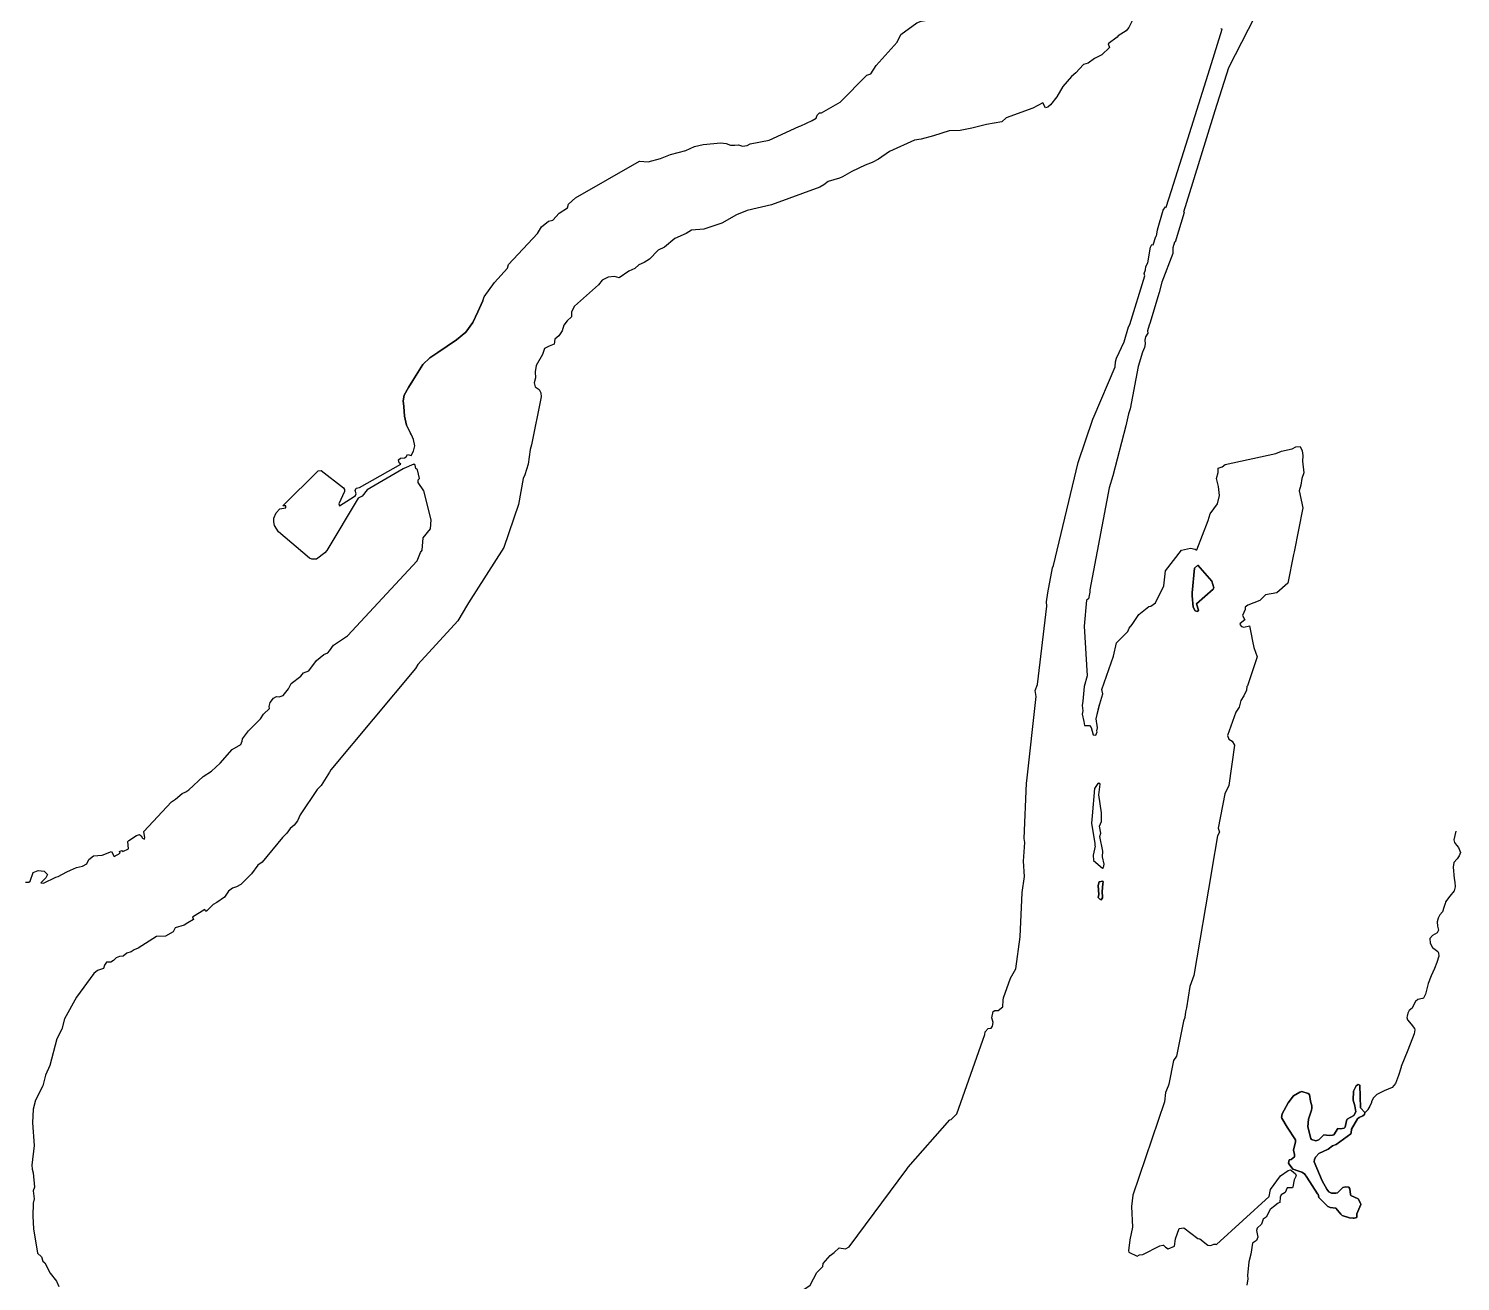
# Model space of a CAD drawing. Extents: x 708293 to 716990, y 4902010 to 4917550.
# Drawn here: x 714744 to 715985, y 4913308 to 4914393 of the extents above; entities that cross this region are included whole.
import ezdxf

# ---------------------------------------------------------------- set-up
doc = ezdxf.new("R2010")
doc.units = 0
for name, color, linetype in [('creek', 7, 'Continuous'), ('river-fill', 7, 'Continuous'), ('river_lake_canal', 7, 'Continuous')]:
    doc.layers.add(name, color=color, linetype=linetype)

msp = doc.modelspace()

# ---------------------------------------------------------------- linework, layer by layer
at = {"layer": 'creek'}
msp.add_lwpolyline([(715981.4, 4913697.6), (715980.5, 4913693.9), (715979.7, 4913690.1), (715980.2, 4913687.7), (715981.9, 4913685.6), (715983.7, 4913683.6), (715985.3, 4913679.2), (715984.3, 4913676.4), (715982.5, 4913673.7), (715979.5, 4913670.6), (715979.1, 4913666.6), (715979.2, 4913663.2), (715979.5, 4913659.8), (715980, 4913656.6), (715980.5, 4913653.4), (715980.8, 4913649.5), (715979.8, 4913645.9), (715976.2, 4913641.2), (715972.5, 4913636.4), (715972.3, 4913635.7), (715972, 4913635.1), (715970.9, 4913631.5), (715969.8, 4913627.9), (715967.5, 4913625.3), (715966, 4913622.2), (715965.1, 4913619.1), (715965.6, 4913615.4), (715966.4, 4913611.8), (715965.1, 4913609.7), (715961.2, 4913607.4), (715958.8, 4913604.8), (715959.1, 4913600.7), (715961.2, 4913597), (715963.5, 4913595.2), (715965.7, 4913593.4), (715966, 4913592.8), (715966.3, 4913592.1), (715966.7, 4913589.3), (715964.9, 4913583.9), (715962.8, 4913578.6), (715960, 4913572.2), (715957.3, 4913565.7), (715956.1, 4913561.1), (715955.1, 4913556.3), (715953.2, 4913553), (715952.5, 4913552.6), (715948.5, 4913551.7), (715946.3, 4913550.2), (715945, 4913547.5), (715943.7, 4913544.8), (715943.5, 4913544.4), (715940.9, 4913542.3), (715939.7, 4913539.9), (715939.1, 4913537.4), (715939, 4913536.2), (715939.4, 4913534.1), (715942.6, 4913530.5), (715945.6, 4913526.8), (715945.8, 4913525.4), (715945.2, 4913522.1), (715939.6, 4913507.9), (715934, 4913493.7), (715933.9, 4913493.3), (715931.7, 4913486), (715929.1, 4913478.9), (715926.1, 4913475.6), (715919.3, 4913472.8), (715912.8, 4913469.4), (715910.1, 4913466.6), (715908.2, 4913463.4), (715908.2, 4913462.5), (715906.7, 4913459.5), (715905.2, 4913456.4), (715905, 4913456.1), (715902.7, 4913453.9)], dxfattribs=at)
at = {"layer": 'river-fill'}
for points in [[(715812.7, 4914414.1), (715784.3, 4914359.1), (715772.6, 4914321.8), (715753.1, 4914259.2), (715745.2, 4914233.9), (715746, 4914233.7), (715738.2, 4914207.9), (715737.4, 4914207.9), (715736, 4914203), (715736, 4914198.2), (715726.5, 4914173.2), (715724.2, 4914164.3), (715716, 4914137.5), (715715.6, 4914135.9), (715714.1, 4914131.1), (715714.5, 4914129.1), (715712.5, 4914126), (715711.7, 4914123.1), (715712, 4914119.8)], [(715072, 4914049.3), (715070, 4914057.3), (715069.5, 4914065.6), (715069, 4914070.6), (715069.9, 4914075.5), (715073.6, 4914081.9), (715077.4, 4914088), (715081.6, 4914095.1), (715086.1, 4914102.1), (715092, 4914107.8), (715099, 4914112.5), (715107.1, 4914117.9), (715115.2, 4914123.3), (715123.3, 4914130), (715129.3, 4914138.3), (715133.6, 4914147.7), (715137.9, 4914157.1), (715138.1, 4914157.2), (715139.3, 4914160.6), (715148.2, 4914173.1), (715159.5, 4914185.5), (715160.4, 4914188.7), (715185.3, 4914215.5), (715188.9, 4914221.3), (715195, 4914226), (715198.7, 4914227.1), (715204.1, 4914233.2), (715211.3, 4914237.8), (715212.3, 4914241), (715218.3, 4914246.5), (715273.8, 4914278.1), (715281.4, 4914277.5), (715291.9, 4914280.5), (715300.7, 4914283.8), (715314, 4914287.4), (715321.4, 4914290.7), (715329, 4914292.7), (715344.2, 4914293.9), (715348.8, 4914293.5), (715352.8, 4914292.1), (715356.4, 4914291.9), (715359.6, 4914292.3), (715363.2, 4914291.1), (715367, 4914291.7), (715369.6, 4914293), (715386.3, 4914296.2), (715412, 4914308.2), (715413.6, 4914308.6), (715423.5, 4914313.4), (715427, 4914315.4), (715427.8, 4914318.1), (715429.7, 4914319.9), (715431.7, 4914319.9), (715447.8, 4914329.3), (715470.8, 4914352.5), (715474.2, 4914353.7), (715479, 4914361.1), (715497.2, 4914381.2), (715500.3, 4914388), (715514.3, 4914398)], [(715697.9, 4914393.8), (715695.5, 4914390.9), (715688.7, 4914386.6), (715687.8, 4914385.5), (715680, 4914379.8), (715681.1, 4914376.5), (715674.5, 4914370.3), (715668.3, 4914367), (715662.8, 4914363.1), (715658.7, 4914361.8), (715651.9, 4914354.7), (715648.1, 4914351.4), (715640.8, 4914342.9), (715635.6, 4914333.9), (715629.9, 4914326.8), (715627.6, 4914324.9), (715625.6, 4914324.3), (715623.3, 4914328.6), (715614.7, 4914324.1), (715591.6, 4914315.6), (715587.8, 4914312.3), (715574.7, 4914310), (715562, 4914306.7), (715551.8, 4914304.8), (715542.2, 4914304.5), (715528.7, 4914300), (715518, 4914297.1), (715512.3, 4914296.4), (715490.6, 4914286.5), (715481.1, 4914279.9), (715475.6, 4914276.9), (715469.3, 4914274.6), (715457.9, 4914269.3), (715449.9, 4914264.6), (715447.2, 4914263.3), (715437.3, 4914260.6), (715433.5, 4914257.6), (715430.1, 4914255.7), (715388.3, 4914240.4), (715367, 4914235.3), (715357.8, 4914231.7), (715345.1, 4914224.5)], [(715609.6, 4913741.2), (715617.5, 4913814.2), (715616.7, 4913819.6), (715618.9, 4913824.7), (715626.9, 4913892.6), (715626.6, 4913896.4), (715627.6, 4913904.1), (715631.9, 4913925.9), (715632.7, 4913927.8), (715653.9, 4914017.2), (715666.7, 4914054.6), (715667.8, 4914057.1), (715686, 4914100), (715686.4, 4914104.3), (715687.2, 4914107.5), (715694, 4914121.5), (715697.7, 4914134.6), (715698.9, 4914136.7), (715711.8, 4914178.9), (715711.1, 4914180.7), (715712.4, 4914184), (715712.8, 4914186.8), (715714.3, 4914190.1), (715716.7, 4914203.5), (715717.9, 4914205.8), (715719.1, 4914205.5), (715721.3, 4914212.9), (715721.9, 4914213.3), (715722.3, 4914214.9), (715722.7, 4914218.5), (715727.6, 4914235.6), (715729.6, 4914238.7), (715730.4, 4914238.4), (715734.9, 4914252.6), (715749, 4914297.5), (715768, 4914358.2), (715778.9, 4914392.6), (715777.7, 4914392.9)], [(715345.1, 4914224.5), (715329.7, 4914219.3), (715318.9, 4914218.3), (715314.4, 4914215.6), (715304.5, 4914211.1), (715295.6, 4914203.6), (715290.1, 4914200.9), (715282.5, 4914193.3), (715277.8, 4914190.3), (715273.2, 4914188.2), (715269.9, 4914185.1), (715264.7, 4914182.9), (715256.3, 4914177.1), (715252.1, 4914178.3), (715246.6, 4914177.7), (715241.5, 4914175.1), (715238.4, 4914171), (715217.6, 4914152.5), (715214.8, 4914147.5), (715214.9, 4914143.3), (715211.1, 4914139.9), (715208.1, 4914135.9), (715206.7, 4914131.1), (715204, 4914126.7), (715200.5, 4914124), (715199.8, 4914119.6), (715195.5, 4914117.9), (715191.6, 4914115.8), (715189.7, 4914110.7), (715184.2, 4914101.1), (715183.5, 4914095.5), (715183.6, 4914090.4), (715182.4, 4914086.2), (715183.4, 4914082.7), (715186.8, 4914080.3), (715188.3, 4914077.5), (715188.5, 4914074), (715180.3, 4914032.3), (715179.1, 4914028.4), (715177.3, 4914015.7), (715174.4, 4914006.3), (715173.1, 4914003.3), (715169, 4913980.6), (715156.3, 4913943.5), (715125.7, 4913895.5), (715124.8, 4913893.9), (715116.3, 4913879.8), (715081.8, 4913842), (715079.7, 4913838.5), (715006.4, 4913750.8), (715005, 4913748.7), (714997.8, 4913737.2), (714994.4, 4913733.8), (714979.7, 4913711.7), (714977.3, 4913706.7), (714974.5, 4913702.8), (714971.1, 4913699.9), (714968.3, 4913695.9), (714964.3, 4913692.2), (714946.7, 4913670.7), (714942.9, 4913668.3), (714937.5, 4913660.6), (714928.3, 4913651.5), (714924.6, 4913649.5), (714921.1, 4913648.2), (714917.7, 4913645.8), (714914.2, 4913640.4), (714907.5, 4913635.9), (714904.3, 4913634.1), (714899.1, 4913628.8), (714898, 4913628.1), (714897, 4913629.7), (714886.3, 4913623), (714887.4, 4913621), (714882.3, 4913618.3), (714879.3, 4913616.3), (714871.5, 4913613.8), (714869.5, 4913610.5), (714862.9, 4913606.8), (714855.1, 4913606.3), (714839.3, 4913596.3), (714835.9, 4913594.9), (714833.1, 4913593.1), (714829.5, 4913591.9), (714826.3, 4913589.3), (714823.1, 4913589.2), (714820.3, 4913587.8), (714817.9, 4913585.5), (714815.6, 4913584.1), (714811.8, 4913584.3), (714810.1, 4913581.7), (714809.4, 4913578.8), (714804, 4913577), (714801, 4913574.3), (714785.9, 4913553.9), (714775.5, 4913535), (714773.1, 4913526.2), (714768.9, 4913517.8), (714762.7, 4913494.5), (714759.1, 4913486.3), (714756.7, 4913477.1)], [(715712, 4914119.8), (715711.5, 4914116.6), (715709.7, 4914112.6), (715705.9, 4914100.3), (715699.1, 4914063.5), (715697.5, 4914059.1), (715695.2, 4914048.8), (715684.1, 4914005.5), (715681, 4913995), (715664.2, 4913906.7), (715664, 4913904.7), (715663.1, 4913899), (715661.1, 4913897.7), (715659.1, 4913875.3), (715661.9, 4913832.1), (715659.3, 4913823.1), (715658.1, 4913810.3), (715657.6, 4913806.5), (715658.1, 4913802), (715657.5, 4913799.1), (715659, 4913792.7), (715659.6, 4913789.2), (715663.7, 4913789.2), (715665.3, 4913787.6), (715667.1, 4913781.2), (715669.4, 4913780.9), (715670.6, 4913783.8), (715670.2, 4913784.7), (715670.9, 4913787.3), (715669.5, 4913795), (715672.8, 4913808.1), (715675.4, 4913816.7), (715674.5, 4913820.3), (715684.6, 4913849.4), (715687.1, 4913860.9), (715697.1, 4913870.5), (715698.3, 4913873.4), (715700.9, 4913876.6), (715706.6, 4913885.5), (715715.2, 4913892.3), (715717.1, 4913892.6), (715721, 4913895.5), (715728.3, 4913910.2), (715729.8, 4913923.3), (715743.5, 4913941.2), (715751.3, 4913942.8), (715755.3, 4913941.9), (715756.3, 4913941.5), (715756.9, 4913941.5), (715766.8, 4913966.8), (715768.3, 4913972.6), (715774.7, 4913981.2), (715776.5, 4913988.6), (715775.6, 4913996.3), (715773.9, 4914003.3), (715775.4, 4914008.3), (715775.3, 4914012.1), (715778.7, 4914013.2), (715781.5, 4914015.4), (715825.2, 4914024.9), (715830.2, 4914026.8), (715839.5, 4914028.9), (715842.7, 4914030.5), (715846.3, 4914031), (715848.1, 4914027.2), (715848.7, 4914023.1), (715848.5, 4914018.3), (715849.5, 4914008.1), (715848, 4914003.3), (715847.1, 4913997.5), (715845.7, 4913992.4), (715848.7, 4913977.7), (715841.1, 4913939.6), (715840.7, 4913937.4), (715835.7, 4913912.4), (715826.1, 4913904.1), (715816.4, 4913902.5), (715811.5, 4913897.4), (715801.1, 4913893.5), (715798.7, 4913891.6), (715798.9, 4913889.7), (715796.4, 4913884.6), (715798.5, 4913880.7), (715794.5, 4913877.5), (715794, 4913876.6), (715795.5, 4913875), (715797.5, 4913874.3), (715802.5, 4913875.6), (715803.9, 4913868.3), (715805.1, 4913862.2), (715806.3, 4913856.7), (715809.2, 4913848.7), (715800.8, 4913823.5), (715800.3, 4913823.1), (715799.9, 4913819.9), (715797.6, 4913814.8), (715794.9, 4913811), (715793.7, 4913805.2), (715790.7, 4913800.7), (715783.5, 4913780.6), (715784.5, 4913777.4)], [(714831.2, 4913689.6), (714837.8, 4913693.9), (714840.5, 4913694.7), (714841.9, 4913693.7), (714843.2, 4913691.5), (714844.7, 4913690.6), (714845.1, 4913691.9), (714844.3, 4913697.4), (714868.3, 4913723), (714871.7, 4913725.5), (714877.3, 4913730.3), (714880.5, 4913731.6), (714883.1, 4913733.4), (714895.7, 4913745.1), (714902.9, 4913749.7), (714910.4, 4913756.5), (714920.8, 4913768.5), (714928.3, 4913772.8), (714929.5, 4913775.5), (714929.8, 4913777.6), (714934.9, 4913784.6), (714945.4, 4913795.1), (714947.9, 4913799), (714953, 4913803.8), (714952.8, 4913805.6), (714953.6, 4913809.1), (714956.6, 4913812.9), (714959.1, 4913814.2), (714961.5, 4913813.9), (714965.1, 4913815.2), (714969.6, 4913821.1), (714972, 4913825.7), (714980.3, 4913831.9), (714982.7, 4913834.7), (714987.3, 4913836.7), (714993.9, 4913845.4), (715000.3, 4913850.7), (715003.6, 4913852.3), (715005, 4913853.9), (715008.7, 4913858.7), (715020.8, 4913867), (715081.1, 4913931.9), (715083.9, 4913939), (715085.5, 4913941.2), (715086.4, 4913951.8), (715092.7, 4913959.5), (715093.3, 4913967.5), (715086.9, 4913992.4), (715082.1, 4913999.8), (715081.9, 4914002), (715083.1, 4914003.3), (715081.5, 4914010.7), (715079.9, 4914012), (715079.5, 4914014.7), (715078.3, 4914015.5), (715069.5, 4914011.8), (715069, 4914011.5), (715037.9, 4913993.4), (715033.5, 4913987.8), (715030.1, 4913986.3), (715002.8, 4913940.8), (715001.1, 4913938.8), (714993.8, 4913933.2), (714989.9, 4913933.2), (714987.7, 4913934.2), (714960.8, 4913956.9), (714957.5, 4913962.5), (714956.8, 4913965.6), (714956.9, 4913968.8), (714958.8, 4913973.5), (714962.1, 4913977), (714967.4, 4913977.8), (714967.2, 4913979.6), (714964.7, 4913979.5), (714995.3, 4914009.7), (714998, 4914010), (715017.2, 4913995), (715018, 4913993.7), (715018, 4913991.8), (715013.3, 4913981.2), (715013.8, 4913979.4), (715026.6, 4913987.6), (715027.6, 4913988.5), (715028.2, 4913990), (715027.4, 4913992.7), (715028.2, 4913994.7), (715031.1, 4913995.4), (715067.1, 4914015.5), (715065.5, 4914016.9), (715064.8, 4914019.5), (715066.8, 4914020.7), (715070.1, 4914021.1), (715071.6, 4914022.1), (715072.8, 4914023.9), (715075.9, 4914023.1), (715078, 4914026.9), (715079, 4914031.5), (715078, 4914037.1), (715076.2, 4914041.1), (715075.2, 4914042.4), (715072, 4914049.3)], [(715784.5, 4913777.4), (715787.5, 4913775.5), (715789.5, 4913772.3), (715784.6, 4913737.1), (715781, 4913730), (715775.5, 4913700.3), (715776.6, 4913696.7), (715774.9, 4913693.5), (715769.9, 4913664.7), (715769.5, 4913662.8), (715754.2, 4913572.6), (715750.9, 4913563), (715748, 4913544.7), (715747.1, 4913541.2), (715746.5, 4913536.1), (715745.3, 4913532.9), (715739.2, 4913502.8), (715736.7, 4913499), (715732.7, 4913478.5), (715731.9, 4913476.6), (715729.7, 4913471.1), (715728.8, 4913463.1), (715701.5, 4913382.2), (715700.3, 4913372.6), (715701.2, 4913354.7), (715698.7, 4913343.5), (715697.5, 4913334.2), (715697.9, 4913332.9), (715705.1, 4913329.4), (715707.3, 4913330.7), (715710.2, 4913331), (715724.9, 4913338.3), (715727.3, 4913339), (715728, 4913339), (715729.7, 4913337.1), (715732.1, 4913335.8), (715737.5, 4913338), (715738.3, 4913344.4), (715741.5, 4913353.4), (715745.6, 4913354), (715757.8, 4913344.7), (715759.6, 4913344.4), (715766.3, 4913339), (715768.9, 4913338.7), (715771.5, 4913339.9), (715773.1, 4913339.9), (715773.8, 4913339.6), (715819.5, 4913381.2), (715820.7, 4913387.3), (715829.5, 4913399.1), (715836, 4913403.6), (715838.1, 4913404.3), (715838.9, 4913403.6), (715842.5, 4913400.7), (715843.1, 4913399.1), (715841.2, 4913395.6), (715840, 4913389.5), (715839.7, 4913388.6), (715835.1, 4913388.6), (715833.3, 4913384.7), (715829.9, 4913382.5), (715829.2, 4913380.6), (715828.9, 4913375.8), (715827.3, 4913375.5), (715823.3, 4913372.3), (715820.3, 4913370), (715817, 4913363.3), (715814.3, 4913361.4), (715812.9, 4913357.2), (715809.1, 4913353.7), (715808.5, 4913351.8), (715809.7, 4913346), (715808.5, 4913343.1), (715805, 4913340.6), (715803.7, 4913331.3), (715802, 4913324.6), (715800.7, 4913312.7), (715801.1, 4913309.9), (715800.3, 4913304.4)], [(715421.7, 4913304.4), (715427.5, 4913315.3), (715432.7, 4913320.4), (715433.1, 4913323), (715439, 4913330), (715442.6, 4913332.6), (715446.9, 4913336.7), (715452.3, 4913335.8), (715455.5, 4913337.4), (715505.6, 4913404.9), (715506.8, 4913406.5), (715542.7, 4913447.5), (715544, 4913447.8), (715548.9, 4913452.9), (715573.2, 4913521.4), (715573.3, 4913523.9), (715575.9, 4913526.8), (715578.6, 4913527.1), (715579.9, 4913528.7), (715580.3, 4913531.9), (715579.1, 4913535.8), (715580.3, 4913541.5), (715581.8, 4913542.2), (715584.7, 4913542.2), (715588.6, 4913545.4), (715589, 4913551.1), (715589.2, 4913553.4), (715595.5, 4913570.3), (715599.9, 4913578.3), (715603.7, 4913606.2), (715605.4, 4913644.6), (715607.4, 4913658.3), (715606.5, 4913671.8), (715607.7, 4913687.8), (715607.1, 4913691.3), (715609.3, 4913739.3), (715609.6, 4913741.2)], [(714741.6, 4913653.5), (714744.4, 4913653.5), (714745.8, 4913654.3), (714748.3, 4913661.7), (714752.6, 4913663.5), (714757.9, 4913662.9), (714760.7, 4913660.1), (714759.4, 4913657.1), (714755, 4913652.8), (714757.2, 4913652.5), (714767.9, 4913657.8), (714770.1, 4913658.3), (714777.4, 4913662.3), (714780.7, 4913663.8), (714785.8, 4913666.1), (714791.1, 4913667.2), (714794.7, 4913669.4), (714796.5, 4913673.1), (714800.6, 4913676.3), (714808.2, 4913677), (714816.1, 4913680.1), (714818.6, 4913675.8), (714823.7, 4913678.5), (714823.1, 4913679.9), (714825.2, 4913681), (714826.1, 4913679.9), (714831, 4913682.4), (714830.3, 4913688.7), (714831.2, 4913689.6)], [(714756.7, 4913477.1), (714750.3, 4913464.7), (714748.4, 4913456.9), (714747.8, 4913445), (714749.2, 4913425.4), (714747.1, 4913408.4), (714747.4, 4913404.7), (714748.3, 4913401.7), (714749.4, 4913389.1), (714748.4, 4913386.1), (714749.1, 4913379.1), (714748.4, 4913375.4), (714747.9, 4913364), (714748.6, 4913353.2), (714752.1, 4913331.9), (714755.4, 4913328.8), (714756.7, 4913325.1), (714758.4, 4913323.6), (714763, 4913314.7), (714768.6, 4913307.7), (714770.6, 4913303.1)]]:
    msp.add_lwpolyline(points, dxfattribs=at)
for points in [[(715752.9, 4913901.5), (715753.7, 4913891.6), (715755.5, 4913888.4), (715757.4, 4913888.1), (715758.3, 4913889.1), (715756.7, 4913894.5), (715771, 4913907.3), (715771.5, 4913908.6), (715770, 4913914.3), (715757.7, 4913928.1), (715754.7, 4913925.5), (715752.9, 4913904.1)], [(715668.5, 4913687.1), (715668.6, 4913685.2), (715668.7, 4913684.6), (715667, 4913676.9), (715667.4, 4913672.1), (715675.1, 4913665.7), (715676.1, 4913666.3), (715676.5, 4913669.2), (715675.1, 4913675.3), (715675.5, 4913680.4), (715672.7, 4913692.9), (715673.6, 4913695.8), (715672.6, 4913701.9), (715674.1, 4913706), (715674.2, 4913713.4), (715671.8, 4913729.1), (715673, 4913738.3), (715671.8, 4913739.3), (715671, 4913739), (715668.1, 4913734.5), (715666.1, 4913710.8), (715665.7, 4913704.7)], [(715675.1, 4913648.7), (715675.4, 4913652.3), (715675.8, 4913653.5), (715675.5, 4913654.2), (715672.3, 4913653.9), (715671.4, 4913650.7), (715671.9, 4913642.7), (715671.4, 4913640.1), (715672.7, 4913638.8), (715673.9, 4913638.2), (715675.2, 4913639.8), (715674.7, 4913645.9), (715675.1, 4913648.1)], [(715830.2, 4913449.7), (715830.7, 4913452.9), (715836.1, 4913462.2), (715840.6, 4913468.3), (715846, 4913471.5), (715847.9, 4913472.1), (715853.5, 4913470.5), (715854.4, 4913469.5), (715855.4, 4913463.8), (715856.6, 4913459.6), (715856.4, 4913457.7), (715856.3, 4913455.8), (715853.7, 4913448.1), (715853.2, 4913441.4), (715855.6, 4913431.5), (715856.3, 4913430.5), (715859.9, 4913429.5), (715862.6, 4913430.2), (715867, 4913434.7), (715871.5, 4913434), (715874.4, 4913434.3), (715875.5, 4913434.7), (715879, 4913440.1), (715881.3, 4913439.8), (715884.6, 4913440.4), (715885.5, 4913441.1), (715886.7, 4913446.8), (715887.1, 4913448.1), (715892.8, 4913451.3), (715894.7, 4913454.5), (715893.9, 4913459.6), (715892.3, 4913464.7), (715892.7, 4913472.4), (715895.1, 4913476.9), (715896.7, 4913478.2), (715898.1, 4913477.5), (715898.7, 4913458), (715902.4, 4913453.9), (715902.1, 4913452.3), (715900.7, 4913451), (715897.7, 4913449.7), (715896.1, 4913448.4), (715891, 4913439.5), (715890.7, 4913436.3), (715890.4, 4913435.3), (715877.7, 4913426.3), (715874.4, 4913425.1), (715870.8, 4913422.2), (715862.7, 4913418.3), (715859.9, 4913415.5), (715858.9, 4913413.5), (715858.7, 4913411.3), (715865.5, 4913394.7), (715869.5, 4913387.6), (715871.3, 4913385.1), (715873.5, 4913384.1), (715877.3, 4913384.1), (715878.7, 4913384.4), (715883.5, 4913388.9), (715885.9, 4913389.5), (715888.5, 4913389.2), (715889.5, 4913387.9), (715890, 4913382.8), (715890.3, 4913381.9), (715896.7, 4913379), (715898.7, 4913375.5), (715898.9, 4913374.2), (715895.5, 4913366.2), (715895.5, 4913363), (715893.1, 4913362.3), (715892.4, 4913362.3), (715889.1, 4913362.7), (715882.8, 4913364.6), (715882.1, 4913365.5), (715881.7, 4913365.9), (715877.3, 4913371), (715872.4, 4913371.6), (715871.2, 4913372.3), (715870.5, 4913372.6), (715862.5, 4913380.3), (715862, 4913383.1), (715861.4, 4913383.5), (715852.1, 4913397.9), (715850.1, 4913400.7), (715848, 4913402.3), (715842.6, 4913403.9), (715842, 4913404.3), (715840, 4913404.9), (715836.8, 4913409.1), (715836.4, 4913410), (715837, 4913412.9), (715838.7, 4913413.2), (715841.5, 4913415.5), (715841.5, 4913417.4), (715840.6, 4913421.2), (715842.4, 4913428.6), (715842.4, 4913429.2), (715842.3, 4913430.2), (715835.2, 4913441.1), (715830.5, 4913449.1)]]:
    msp.add_lwpolyline(points, close=True, dxfattribs=at)
at = {"layer": 'river_lake_canal'}
for points in [[(715773.6, 4914424.9), (715766.6, 4914431.4), (715762.9, 4914433.4), (715757.9, 4914434.1), (715754.2, 4914435.3), (715750, 4914435.4), (715745.7, 4914434), (715741.9, 4914433.5), (715739.8, 4914432.7), (715736, 4914429), (715731.4, 4914426.5), (715727.3, 4914425), (715723.1, 4914422.1), (715718.7, 4914420.3), (715708, 4914410.3), (715702.4, 4914402.7), (715697.9, 4914393.8), (715695.5, 4914390.9), (715688.7, 4914386.6), (715687.8, 4914385.5)], [(715423.5, 4914313.4), (715427, 4914315.4), (715427.8, 4914318.1), (715429.7, 4914319.9), (715431.7, 4914319.9), (715447.8, 4914329.3), (715470.8, 4914352.5), (715474.2, 4914353.7), (715479, 4914361.1), (715497.2, 4914381.2), (715500.3, 4914388), (715514.3, 4914398), (715518, 4914399.5), (715523.1, 4914400.3), (715525.9, 4914401.5), (715528, 4914412.3), (715529.2, 4914413.7), (715529.4, 4914414.8)], [(715814, 4914413.3), (715812.7, 4914414.1), (715784.3, 4914359.1), (715772.6, 4914321.8)], [(715749, 4914297.5), (715768, 4914358.2), (715778.9, 4914392.6), (715777.7, 4914392.9)], [(715681.1, 4914376.5), (715674.5, 4914370.3), (715668.3, 4914367), (715662.8, 4914363.1), (715658.7, 4914361.8), (715651.9, 4914354.7), (715648.1, 4914351.4), (715640.8, 4914342.9), (715635.6, 4914333.9), (715629.9, 4914326.8), (715627.6, 4914324.9), (715625.6, 4914324.3)], [(715687.8, 4914385.5), (715680, 4914379.8), (715681.1, 4914376.5)], [(715625.6, 4914324.3), (715623.3, 4914328.6), (715614.7, 4914324.1), (715591.6, 4914315.6)], [(715413.6, 4914308.6), (715423.5, 4914313.4)], [(715591.6, 4914315.6), (715587.8, 4914312.3), (715574.7, 4914310), (715562, 4914306.7), (715551.8, 4914304.8), (715542.2, 4914304.5), (715528.7, 4914300), (715518, 4914297.1), (715512.3, 4914296.4), (715490.6, 4914286.5), (715481.1, 4914279.9), (715475.6, 4914276.9), (715469.3, 4914274.6), (715457.9, 4914269.3), (715449.9, 4914264.6), (715447.2, 4914263.3)], [(715772.6, 4914321.8), (715753.1, 4914259.2)], [(715137.9, 4914157.1), (715138.1, 4914157.2), (715139.3, 4914160.6), (715148.2, 4914173.1), (715159.5, 4914185.5), (715160.4, 4914188.7), (715185.3, 4914215.5), (715188.9, 4914221.3), (715195, 4914226), (715198.7, 4914227.1), (715204.1, 4914233.2), (715211.3, 4914237.8), (715212.3, 4914241), (715218.3, 4914246.5), (715273.8, 4914278.1), (715281.4, 4914277.5), (715291.9, 4914280.5), (715300.7, 4914283.8), (715314, 4914287.4), (715321.4, 4914290.7), (715329, 4914292.7), (715344.2, 4914293.9), (715348.8, 4914293.5), (715352.8, 4914292.1), (715356.4, 4914291.9), (715359.6, 4914292.3), (715363.2, 4914291.1), (715367, 4914291.7), (715369.6, 4914293), (715386.3, 4914296.2), (715412, 4914308.2), (715413.6, 4914308.6)], [(715734.9, 4914252.6), (715749, 4914297.5)], [(715447.2, 4914263.3), (715437.3, 4914260.6)], [(715437.3, 4914260.6), (715433.5, 4914257.6), (715430.1, 4914255.7), (715388.3, 4914240.4), (715367, 4914235.3), (715357.8, 4914231.7), (715345.1, 4914224.5), (715329.7, 4914219.3), (715318.9, 4914218.3), (715314.4, 4914215.6), (715304.5, 4914211.1), (715295.6, 4914203.6), (715290.1, 4914200.9), (715282.5, 4914193.3), (715277.8, 4914190.3), (715273.2, 4914188.2), (715269.9, 4914185.1), (715264.7, 4914182.9)], [(715729.6, 4914238.7), (715730.4, 4914238.4), (715734.9, 4914252.6)], [(715753.1, 4914259.2), (715745.2, 4914233.9), (715746, 4914233.7)], [(715721.9, 4914213.3), (715722.3, 4914214.9), (715722.7, 4914218.5), (715727.6, 4914235.6), (715729.6, 4914238.7)], [(715746, 4914233.7), (715738.2, 4914207.9), (715737.4, 4914207.9), (715736, 4914203)], [(715666.7, 4914054.6), (715667.8, 4914057.1), (715686, 4914100), (715686.4, 4914104.3), (715687.2, 4914107.5), (715694, 4914121.5), (715697.7, 4914134.6), (715698.9, 4914136.7), (715711.8, 4914178.9), (715711.1, 4914180.7), (715712.4, 4914184), (715712.8, 4914186.8), (715714.3, 4914190.1), (715716.7, 4914203.5), (715717.9, 4914205.8), (715719.1, 4914205.5), (715721.3, 4914212.9), (715721.9, 4914213.3)], [(715736, 4914203), (715736, 4914198.2), (715726.5, 4914173.2), (715724.2, 4914164.3), (715716, 4914137.5)], [(715264.7, 4914182.9), (715256.3, 4914177.1), (715252.1, 4914178.3), (715246.6, 4914177.7), (715241.5, 4914175.1), (715238.4, 4914171), (715217.6, 4914152.5), (715214.8, 4914147.5), (715214.9, 4914143.3), (715211.1, 4914139.9), (715208.1, 4914135.9), (715206.7, 4914131.1), (715204, 4914126.7), (715200.5, 4914124), (715199.8, 4914119.6), (715195.5, 4914117.9), (715191.6, 4914115.8), (715189.7, 4914110.7), (715184.2, 4914101.1), (715183.5, 4914095.5), (715183.6, 4914090.4), (715182.4, 4914086.2), (715183.4, 4914082.7), (715186.8, 4914080.3), (715188.3, 4914077.5), (715188.5, 4914074), (715180.3, 4914032.3), (715179.1, 4914028.4), (715177.3, 4914015.7), (715174.4, 4914006.3), (715173.1, 4914003.3), (715169, 4913980.6), (715156.3, 4913943.5), (715125.7, 4913895.5), (715124.8, 4913893.9)], [(715137.9, 4914157.1), (715133.6, 4914147.7), (715129.3, 4914138.3), (715123.3, 4914130), (715115.2, 4914123.3), (715107.1, 4914117.9), (715099, 4914112.5), (715092, 4914107.8), (715086.1, 4914102.1), (715081.6, 4914095.1), (715077.4, 4914088), (715073.6, 4914081.9), (715069.9, 4914075.5), (715069, 4914070.6), (715069.5, 4914065.6), (715070, 4914057.3), (715072, 4914049.3), (715073.6, 4914045.9), (715075.2, 4914042.4)], [(715716, 4914137.5), (715715.6, 4914135.9), (715714.1, 4914131.1), (715714.5, 4914129.1), (715712.5, 4914126), (715711.7, 4914123.1), (715712, 4914119.8), (715711.5, 4914116.6), (715709.7, 4914112.6), (715705.9, 4914100.3), (715699.1, 4914063.5), (715697.5, 4914059.1), (715695.2, 4914048.8)], [(715631.9, 4913925.9), (715632.7, 4913927.8), (715653.9, 4914017.2), (715666.7, 4914054.6)], [(715027.6, 4913988.5), (715028.2, 4913990), (715027.4, 4913992.7), (715028.2, 4913994.7), (715031.1, 4913995.4), (715067.1, 4914015.5), (715065.5, 4914016.9), (715064.8, 4914019.5), (715066.8, 4914020.7), (715070.1, 4914021.1), (715071.6, 4914022.1), (715072.8, 4914023.9), (715075.9, 4914023.1), (715078, 4914026.9), (715079, 4914031.5), (715078, 4914037.1), (715076.2, 4914041.1), (715075.2, 4914042.4)], [(715695.2, 4914048.8), (715684.1, 4914005.5), (715681, 4913995), (715664.2, 4913906.7), (715664, 4913904.7)], [(715756.3, 4913941.5), (715756.9, 4913941.5), (715766.8, 4913966.8), (715768.3, 4913972.6), (715774.7, 4913981.2), (715776.5, 4913988.6), (715775.6, 4913996.3), (715773.9, 4914003.3), (715775.4, 4914008.3), (715775.3, 4914012.1), (715778.7, 4914013.2), (715781.5, 4914015.4), (715825.2, 4914024.9), (715830.2, 4914026.8), (715839.5, 4914028.9), (715842.7, 4914030.5), (715846.3, 4914031), (715848.1, 4914027.2), (715848.7, 4914023.1), (715848.5, 4914018.3), (715849.5, 4914008.1), (715848, 4914003.3), (715847.1, 4913997.5), (715845.7, 4913992.4), (715848.7, 4913977.7), (715841.1, 4913939.6), (715840.7, 4913937.4)], [(715005, 4913853.9), (715008.7, 4913858.7), (715020.8, 4913867), (715081.1, 4913931.9), (715083.9, 4913939), (715085.5, 4913941.2), (715086.4, 4913951.8), (715092.7, 4913959.5), (715093.3, 4913967.5), (715086.9, 4913992.4), (715082.1, 4913999.8), (715081.9, 4914002), (715083.1, 4914003.3), (715081.5, 4914010.7), (715079.9, 4914012), (715079.5, 4914014.7), (715078.3, 4914015.5), (715069.5, 4914011.8)], [(715001.1, 4913938.8), (714993.8, 4913933.2), (714989.9, 4913933.2), (714987.7, 4913934.2), (714960.8, 4913956.9), (714957.5, 4913962.5), (714956.8, 4913965.6), (714956.9, 4913968.8), (714958.8, 4913973.5), (714962.1, 4913977), (714967.4, 4913977.8), (714967.2, 4913979.6), (714964.7, 4913979.5), (714995.3, 4914009.7), (714998, 4914010), (715017.2, 4913995), (715018, 4913993.7), (715018, 4913991.8), (715013.3, 4913981.2), (715013.8, 4913979.4), (715026.6, 4913987.6), (715027.6, 4913988.5)], [(715069.5, 4914011.8), (715069, 4914011.5), (715037.9, 4913993.4), (715033.5, 4913987.8), (715030.1, 4913986.3)], [(715030.1, 4913986.3), (715002.8, 4913940.8), (715001.1, 4913938.8)], [(715672.8, 4913808.1), (715675.4, 4913816.7), (715674.5, 4913820.3), (715684.6, 4913849.4), (715687.1, 4913860.9), (715697.1, 4913870.5), (715698.3, 4913873.4), (715700.9, 4913876.6), (715706.6, 4913885.5), (715715.2, 4913892.3), (715717.1, 4913892.6), (715721, 4913895.5), (715728.3, 4913910.2), (715729.8, 4913923.3), (715743.5, 4913941.2), (715751.3, 4913942.8), (715755.3, 4913941.9), (715756.3, 4913941.5)], [(715752.9, 4913901.5), (715752.9, 4913904.1), (715754.7, 4913925.5), (715757.7, 4913928.1), (715770, 4913914.3), (715771.5, 4913908.6), (715771, 4913907.3), (715756.7, 4913894.5), (715758.3, 4913889.1), (715757.4, 4913888.1), (715755.5, 4913888.4), (715753.7, 4913891.6), (715752.9, 4913901.5)], [(715840.7, 4913937.4), (715835.7, 4913912.4), (715826.1, 4913904.1), (715816.4, 4913902.5), (715811.5, 4913897.4), (715801.1, 4913893.5), (715798.7, 4913891.6), (715798.9, 4913889.7), (715796.4, 4913884.6), (715798.5, 4913880.7), (715794.5, 4913877.5), (715794, 4913876.6), (715795.5, 4913875), (715797.5, 4913874.3), (715802.5, 4913875.6), (715803.9, 4913868.3), (715805.1, 4913862.2), (715806.3, 4913856.7), (715809.2, 4913848.7), (715800.8, 4913823.5), (715800.3, 4913823.1)], [(715609.3, 4913739.3), (715609.6, 4913741.2), (715617.5, 4913814.2), (715616.7, 4913819.6), (715618.9, 4913824.7), (715626.9, 4913892.6), (715626.6, 4913896.4), (715627.6, 4913904.1), (715631.9, 4913925.9)], [(715664, 4913904.7), (715663.1, 4913899), (715661.1, 4913897.7), (715659.1, 4913875.3), (715661.9, 4913832.1), (715659.3, 4913823.1), (715658.1, 4913810.3), (715657.6, 4913806.5), (715658.1, 4913802), (715657.5, 4913799.1), (715659, 4913792.7), (715659.6, 4913789.2), (715663.7, 4913789.2), (715665.3, 4913787.6), (715667.1, 4913781.2), (715669.4, 4913780.9), (715670.6, 4913783.8), (715670.2, 4913784.7), (715670.9, 4913787.3), (715669.5, 4913795), (715672.3, 4913806.2), (715672.8, 4913808.1)], [(715124.8, 4913893.9), (715116.3, 4913879.8), (715081.8, 4913842), (715079.7, 4913838.5), (715006.4, 4913750.8), (715005, 4913748.7)], [(714830.3, 4913688.7), (714831.2, 4913689.6), (714837.8, 4913693.9), (714840.5, 4913694.7), (714841.9, 4913693.7), (714843.2, 4913691.5), (714844.7, 4913690.6), (714845.1, 4913691.9), (714844.3, 4913697.4), (714868.3, 4913723), (714871.7, 4913725.5), (714877.3, 4913730.3), (714880.5, 4913731.6), (714883.1, 4913733.4), (714895.7, 4913745.1), (714902.9, 4913749.7), (714910.4, 4913756.5), (714920.8, 4913768.5), (714928.3, 4913772.8), (714929.5, 4913775.5), (714929.8, 4913777.6), (714934.9, 4913784.6), (714945.4, 4913795.1), (714947.9, 4913799), (714953, 4913803.8), (714952.8, 4913805.6), (714953.6, 4913809.1), (714956.6, 4913812.9), (714959.1, 4913814.2), (714961.5, 4913813.9), (714965.1, 4913815.2), (714969.6, 4913821.1), (714972, 4913825.7), (714980.3, 4913831.9), (714982.7, 4913834.7), (714987.3, 4913836.7), (714993.9, 4913845.4), (715000.3, 4913850.7), (715003.6, 4913852.3), (715005, 4913853.9)], [(715800.3, 4913823.1), (715799.9, 4913819.9), (715797.6, 4913814.8), (715794.9, 4913811), (715793.7, 4913805.2), (715790.7, 4913800.7), (715783.5, 4913780.6), (715784.5, 4913777.4), (715787.5, 4913775.5), (715789.5, 4913772.3), (715784.6, 4913737.1), (715781, 4913730), (715775.5, 4913700.3), (715776.6, 4913696.7), (715774.9, 4913693.5), (715769.9, 4913664.7), (715769.5, 4913662.8)], [(715005, 4913748.7), (714997.8, 4913737.2), (714994.4, 4913733.8), (714979.7, 4913711.7), (714977.3, 4913706.7), (714974.5, 4913702.8), (714971.1, 4913699.9), (714968.3, 4913695.9), (714964.3, 4913692.2), (714946.7, 4913670.7), (714942.9, 4913668.3), (714937.5, 4913660.6), (714928.3, 4913651.5), (714924.6, 4913649.5), (714921.1, 4913648.2), (714917.7, 4913645.8), (714914.2, 4913640.4), (714907.5, 4913635.9), (714904.3, 4913634.1), (714899.1, 4913628.8), (714898, 4913628.1)], [(715589, 4913551.1), (715589.2, 4913553.4), (715595.5, 4913570.3), (715599.9, 4913578.3), (715603.7, 4913606.2), (715605.4, 4913644.6), (715607.4, 4913658.3), (715606.5, 4913671.8), (715607.7, 4913687.8), (715607.1, 4913691.3), (715609.3, 4913739.3)], [(715668.5, 4913687.1), (715668.6, 4913685.2), (715668.7, 4913684.6), (715667, 4913676.9), (715667.4, 4913672.1), (715675.1, 4913665.7), (715676.1, 4913666.3), (715676.5, 4913669.2), (715675.1, 4913675.3), (715675.5, 4913680.4), (715672.7, 4913692.9), (715673.6, 4913695.8), (715672.6, 4913701.9), (715674.1, 4913706), (715674.2, 4913713.4), (715671.8, 4913729.1), (715673, 4913738.3), (715671.8, 4913739.3), (715671, 4913739), (715668.1, 4913734.5), (715666.1, 4913710.8), (715665.7, 4913704.7), (715668.5, 4913687.1)], [(714741.6, 4913653.5), (714744.4, 4913653.5), (714745.8, 4913654.3), (714748.3, 4913661.7), (714752.6, 4913663.5), (714757.9, 4913662.9), (714760.7, 4913660.1), (714759.4, 4913657.1), (714755, 4913652.8), (714757.2, 4913652.5), (714767.9, 4913657.8), (714770.1, 4913658.3), (714777.4, 4913662.3), (714780.7, 4913663.8), (714785.8, 4913666.1), (714791.1, 4913667.2), (714794.7, 4913669.4), (714796.5, 4913673.1), (714800.6, 4913676.3), (714808.2, 4913677), (714816.1, 4913680.1)], [(714816.1, 4913680.1), (714818.6, 4913675.8), (714823.7, 4913678.5), (714823.1, 4913679.9), (714825.2, 4913681), (714826.1, 4913679.9), (714831, 4913682.4), (714830.3, 4913688.7)], [(715675.1, 4913648.7), (715675.1, 4913648.1), (715674.7, 4913645.9), (715675.2, 4913639.8), (715673.9, 4913638.2), (715672.7, 4913638.8), (715671.4, 4913640.1), (715671.9, 4913642.7), (715671.4, 4913650.7), (715672.3, 4913653.9), (715675.5, 4913654.2), (715675.8, 4913653.5), (715675.4, 4913652.3), (715675.1, 4913648.7)], [(715769.5, 4913662.8), (715754.2, 4913572.6), (715750.9, 4913563), (715748, 4913544.7), (715747.1, 4913541.2), (715746.5, 4913536.1), (715745.3, 4913532.9), (715739.2, 4913502.8), (715736.7, 4913499), (715732.7, 4913478.5), (715731.9, 4913476.6)], [(714898, 4913628.1), (714897, 4913629.7), (714886.3, 4913623), (714887.4, 4913621)], [(714887.4, 4913621), (714882.3, 4913618.3), (714879.3, 4913616.3), (714871.5, 4913613.8), (714869.5, 4913610.5), (714862.9, 4913606.8), (714855.1, 4913606.3), (714839.3, 4913596.3), (714835.9, 4913594.9), (714833.1, 4913593.1), (714829.5, 4913591.9), (714826.3, 4913589.3), (714823.1, 4913589.2), (714820.3, 4913587.8), (714817.9, 4913585.5), (714815.6, 4913584.1), (714811.8, 4913584.3), (714810.1, 4913581.7), (714809.4, 4913578.8), (714804, 4913577), (714801, 4913574.3), (714785.9, 4913553.9), (714775.5, 4913535), (714773.1, 4913526.2), (714768.9, 4913517.8), (714762.7, 4913494.5), (714759.1, 4913486.3), (714756.7, 4913477.1), (714750.3, 4913464.7), (714748.4, 4913456.9), (714747.8, 4913445), (714749.2, 4913425.4), (714747.1, 4913408.4), (714747.4, 4913404.7), (714748.3, 4913401.7)], [(715505.6, 4913404.9), (715506.8, 4913406.5), (715542.7, 4913447.5), (715544, 4913447.8), (715548.9, 4913452.9), (715573.2, 4913521.4), (715573.3, 4913523.9), (715575.9, 4913526.8), (715578.6, 4913527.1), (715579.9, 4913528.7), (715580.3, 4913531.9), (715579.1, 4913535.8), (715580.3, 4913541.5), (715581.8, 4913542.2), (715584.7, 4913542.2), (715588.6, 4913545.4), (715589, 4913551.1)], [(715731.9, 4913476.6), (715729.7, 4913471.1), (715728.8, 4913463.1), (715701.5, 4913382.2), (715700.3, 4913372.6), (715701.2, 4913354.7), (715698.7, 4913343.5), (715697.5, 4913334.2), (715697.9, 4913332.9), (715705.1, 4913329.4), (715707.3, 4913330.7), (715710.2, 4913331), (715724.9, 4913338.3), (715727.3, 4913339), (715728, 4913339)], [(715840.6, 4913468.3), (715836.1, 4913462.2)], [(715846, 4913471.5), (715840.6, 4913468.3)], [(715847.9, 4913472.1), (715846, 4913471.5)], [(715853.5, 4913470.5), (715847.9, 4913472.1)], [(715854.4, 4913469.5), (715853.5, 4913470.5)], [(715855.4, 4913463.8), (715854.4, 4913469.5)], [(715892.7, 4913472.4), (715892.3, 4913464.7)], [(715895.1, 4913476.9), (715892.7, 4913472.4)], [(715896.7, 4913478.2), (715895.1, 4913476.9)], [(715898.1, 4913477.5), (715896.7, 4913478.2)], [(715898.7, 4913458), (715898.1, 4913477.5)], [(715836.1, 4913462.2), (715830.7, 4913452.9)], [(715853.7, 4913448.1), (715856.3, 4913455.8)], [(715856.6, 4913459.6), (715855.4, 4913463.8)], [(715856.3, 4913455.8), (715856.4, 4913457.7)], [(715856.4, 4913457.7), (715856.6, 4913459.6)], [(715892.3, 4913464.7), (715893.9, 4913459.6)], [(715893.9, 4913459.6), (715894.7, 4913454.5)], [(715902.4, 4913453.9), (715898.7, 4913458)], [(715830.7, 4913452.9), (715830.2, 4913449.7)], [(715830.2, 4913449.7), (715830.5, 4913449.1), (715835.2, 4913441.1)], [(715853.2, 4913441.4), (715853.7, 4913448.1)], [(715886.7, 4913446.8), (715885.5, 4913441.1)], [(715887.1, 4913448.1), (715886.7, 4913446.8)], [(715892.8, 4913451.3), (715887.1, 4913448.1)], [(715891, 4913439.5), (715896.1, 4913448.4)], [(715894.7, 4913454.5), (715892.8, 4913451.3)], [(715896.1, 4913448.4), (715897.7, 4913449.7)], [(715897.7, 4913449.7), (715900.7, 4913451)], [(715900.7, 4913451), (715902.1, 4913452.3)], [(715902.1, 4913452.3), (715902.4, 4913453.9)], [(715835.2, 4913441.1), (715842.3, 4913430.2), (715842.4, 4913429.2), (715842.4, 4913428.6)], [(715855.6, 4913431.5), (715853.2, 4913441.4)], [(715856.3, 4913430.5), (715855.6, 4913431.5)], [(715867, 4913434.7), (715862.6, 4913430.2)], [(715871.5, 4913434), (715867, 4913434.7)], [(715874.4, 4913434.3), (715871.5, 4913434)], [(715875.5, 4913434.7), (715874.4, 4913434.3)], [(715879, 4913440.1), (715875.5, 4913434.7)], [(715877.7, 4913426.3), (715890.4, 4913435.3)], [(715881.3, 4913439.8), (715879, 4913440.1)], [(715884.6, 4913440.4), (715881.3, 4913439.8)], [(715885.5, 4913441.1), (715884.6, 4913440.4)], [(715890.4, 4913435.3), (715890.7, 4913436.3)], [(715890.7, 4913436.3), (715891, 4913439.5)], [(715842.4, 4913428.6), (715840.6, 4913421.2), (715841.5, 4913417.4), (715841.5, 4913415.5), (715838.7, 4913413.2)], [(715859.9, 4913429.5), (715856.3, 4913430.5)], [(715862.6, 4913430.2), (715859.9, 4913429.5)], [(715859.9, 4913415.5), (715862.7, 4913418.3)], [(715862.7, 4913418.3), (715870.8, 4913422.2)], [(715870.8, 4913422.2), (715874.4, 4913425.1)], [(715874.4, 4913425.1), (715877.7, 4913426.3)], [(715838.7, 4913413.2), (715837, 4913412.9), (715836.4, 4913410), (715836.8, 4913409.1), (715840, 4913404.9), (715842, 4913404.3)], [(715858.7, 4913411.3), (715858.9, 4913413.5)], [(715865.5, 4913394.7), (715858.7, 4913411.3)], [(715858.9, 4913413.5), (715859.9, 4913415.5)], [(714748.3, 4913401.7), (714749.4, 4913389.1), (714748.4, 4913386.1), (714749.1, 4913379.1), (714748.4, 4913375.4), (714747.9, 4913364), (714748.6, 4913353.2), (714752.1, 4913331.9), (714755.4, 4913328.8), (714756.7, 4913325.1), (714758.4, 4913323.6), (714763, 4913314.7), (714768.6, 4913307.7), (714770.6, 4913303.1)], [(715380.2, 4913277.9), (715381.9, 4913278.5), (715383.1, 4913279.5), (715390.1, 4913281.7), (715392.6, 4913284.3), (715421.7, 4913304.4), (715427.5, 4913315.3), (715432.7, 4913320.4), (715433.1, 4913323), (715439, 4913330), (715442.6, 4913332.6), (715446.9, 4913336.7), (715452.3, 4913335.8), (715455.5, 4913337.4), (715505.6, 4913404.9)], [(715728, 4913339), (715729.7, 4913337.1), (715732.1, 4913335.8), (715737.5, 4913338), (715738.3, 4913344.4), (715741.5, 4913353.4), (715745.6, 4913354), (715757.8, 4913344.7), (715759.6, 4913344.4), (715766.3, 4913339), (715768.9, 4913338.7), (715771.5, 4913339.9), (715773.1, 4913339.9), (715773.8, 4913339.6), (715819.5, 4913381.2), (715820.7, 4913387.3), (715829.5, 4913399.1), (715836, 4913403.6), (715838.1, 4913404.3), (715838.9, 4913403.6)], [(715838.9, 4913403.6), (715842.5, 4913400.7), (715843.1, 4913399.1), (715841.2, 4913395.6), (715840, 4913389.5), (715839.7, 4913388.6), (715835.1, 4913388.6), (715833.3, 4913384.7), (715829.9, 4913382.5), (715829.2, 4913380.6), (715828.9, 4913375.8), (715827.3, 4913375.5), (715823.3, 4913372.3), (715820.3, 4913370), (715817, 4913363.3), (715814.3, 4913361.4), (715812.9, 4913357.2), (715809.1, 4913353.7), (715808.5, 4913351.8), (715809.7, 4913346), (715808.5, 4913343.1), (715805, 4913340.6), (715803.7, 4913331.3), (715802, 4913324.6), (715800.7, 4913312.7), (715801.1, 4913309.9), (715800.3, 4913304.4)], [(715842, 4913404.3), (715842.6, 4913403.9), (715848, 4913402.3), (715850.1, 4913400.7), (715852.1, 4913397.9)], [(715852.1, 4913397.9), (715861.4, 4913383.5)], [(715869.5, 4913387.6), (715865.5, 4913394.7)], [(715861.4, 4913383.5), (715862, 4913383.1)], [(715862, 4913383.1), (715862.5, 4913380.3)], [(715871.3, 4913385.1), (715869.5, 4913387.6)], [(715873.5, 4913384.1), (715871.3, 4913385.1)], [(715877.3, 4913384.1), (715873.5, 4913384.1)], [(715878.7, 4913384.4), (715877.3, 4913384.1)], [(715883.5, 4913388.9), (715878.7, 4913384.4)], [(715885.9, 4913389.5), (715883.5, 4913388.9)], [(715888.5, 4913389.2), (715885.9, 4913389.5)], [(715889.5, 4913387.9), (715888.5, 4913389.2)], [(715890, 4913382.8), (715889.5, 4913387.9)], [(715890.3, 4913381.9), (715890, 4913382.8)], [(715896.7, 4913379), (715890.3, 4913381.9)], [(715862.5, 4913380.3), (715870.5, 4913372.6)], [(715870.5, 4913372.6), (715871.2, 4913372.3)], [(715871.2, 4913372.3), (715872.4, 4913371.6)], [(715872.4, 4913371.6), (715877.3, 4913371)], [(715877.3, 4913371), (715881.7, 4913365.9)], [(715895.5, 4913366.2), (715898.9, 4913374.2)], [(715898.7, 4913375.5), (715896.7, 4913379)], [(715898.9, 4913374.2), (715898.7, 4913375.5)], [(715881.7, 4913365.9), (715882.1, 4913365.5), (715882.8, 4913364.6), (715889.1, 4913362.7), (715892.4, 4913362.3)], [(715892.4, 4913362.3), (715893.1, 4913362.3)], [(715893.1, 4913362.3), (715895.5, 4913363)], [(715895.5, 4913363), (715895.5, 4913366.2)]]:
    msp.add_lwpolyline(points, dxfattribs=at)

doc.saveas('drawing.dxf')
